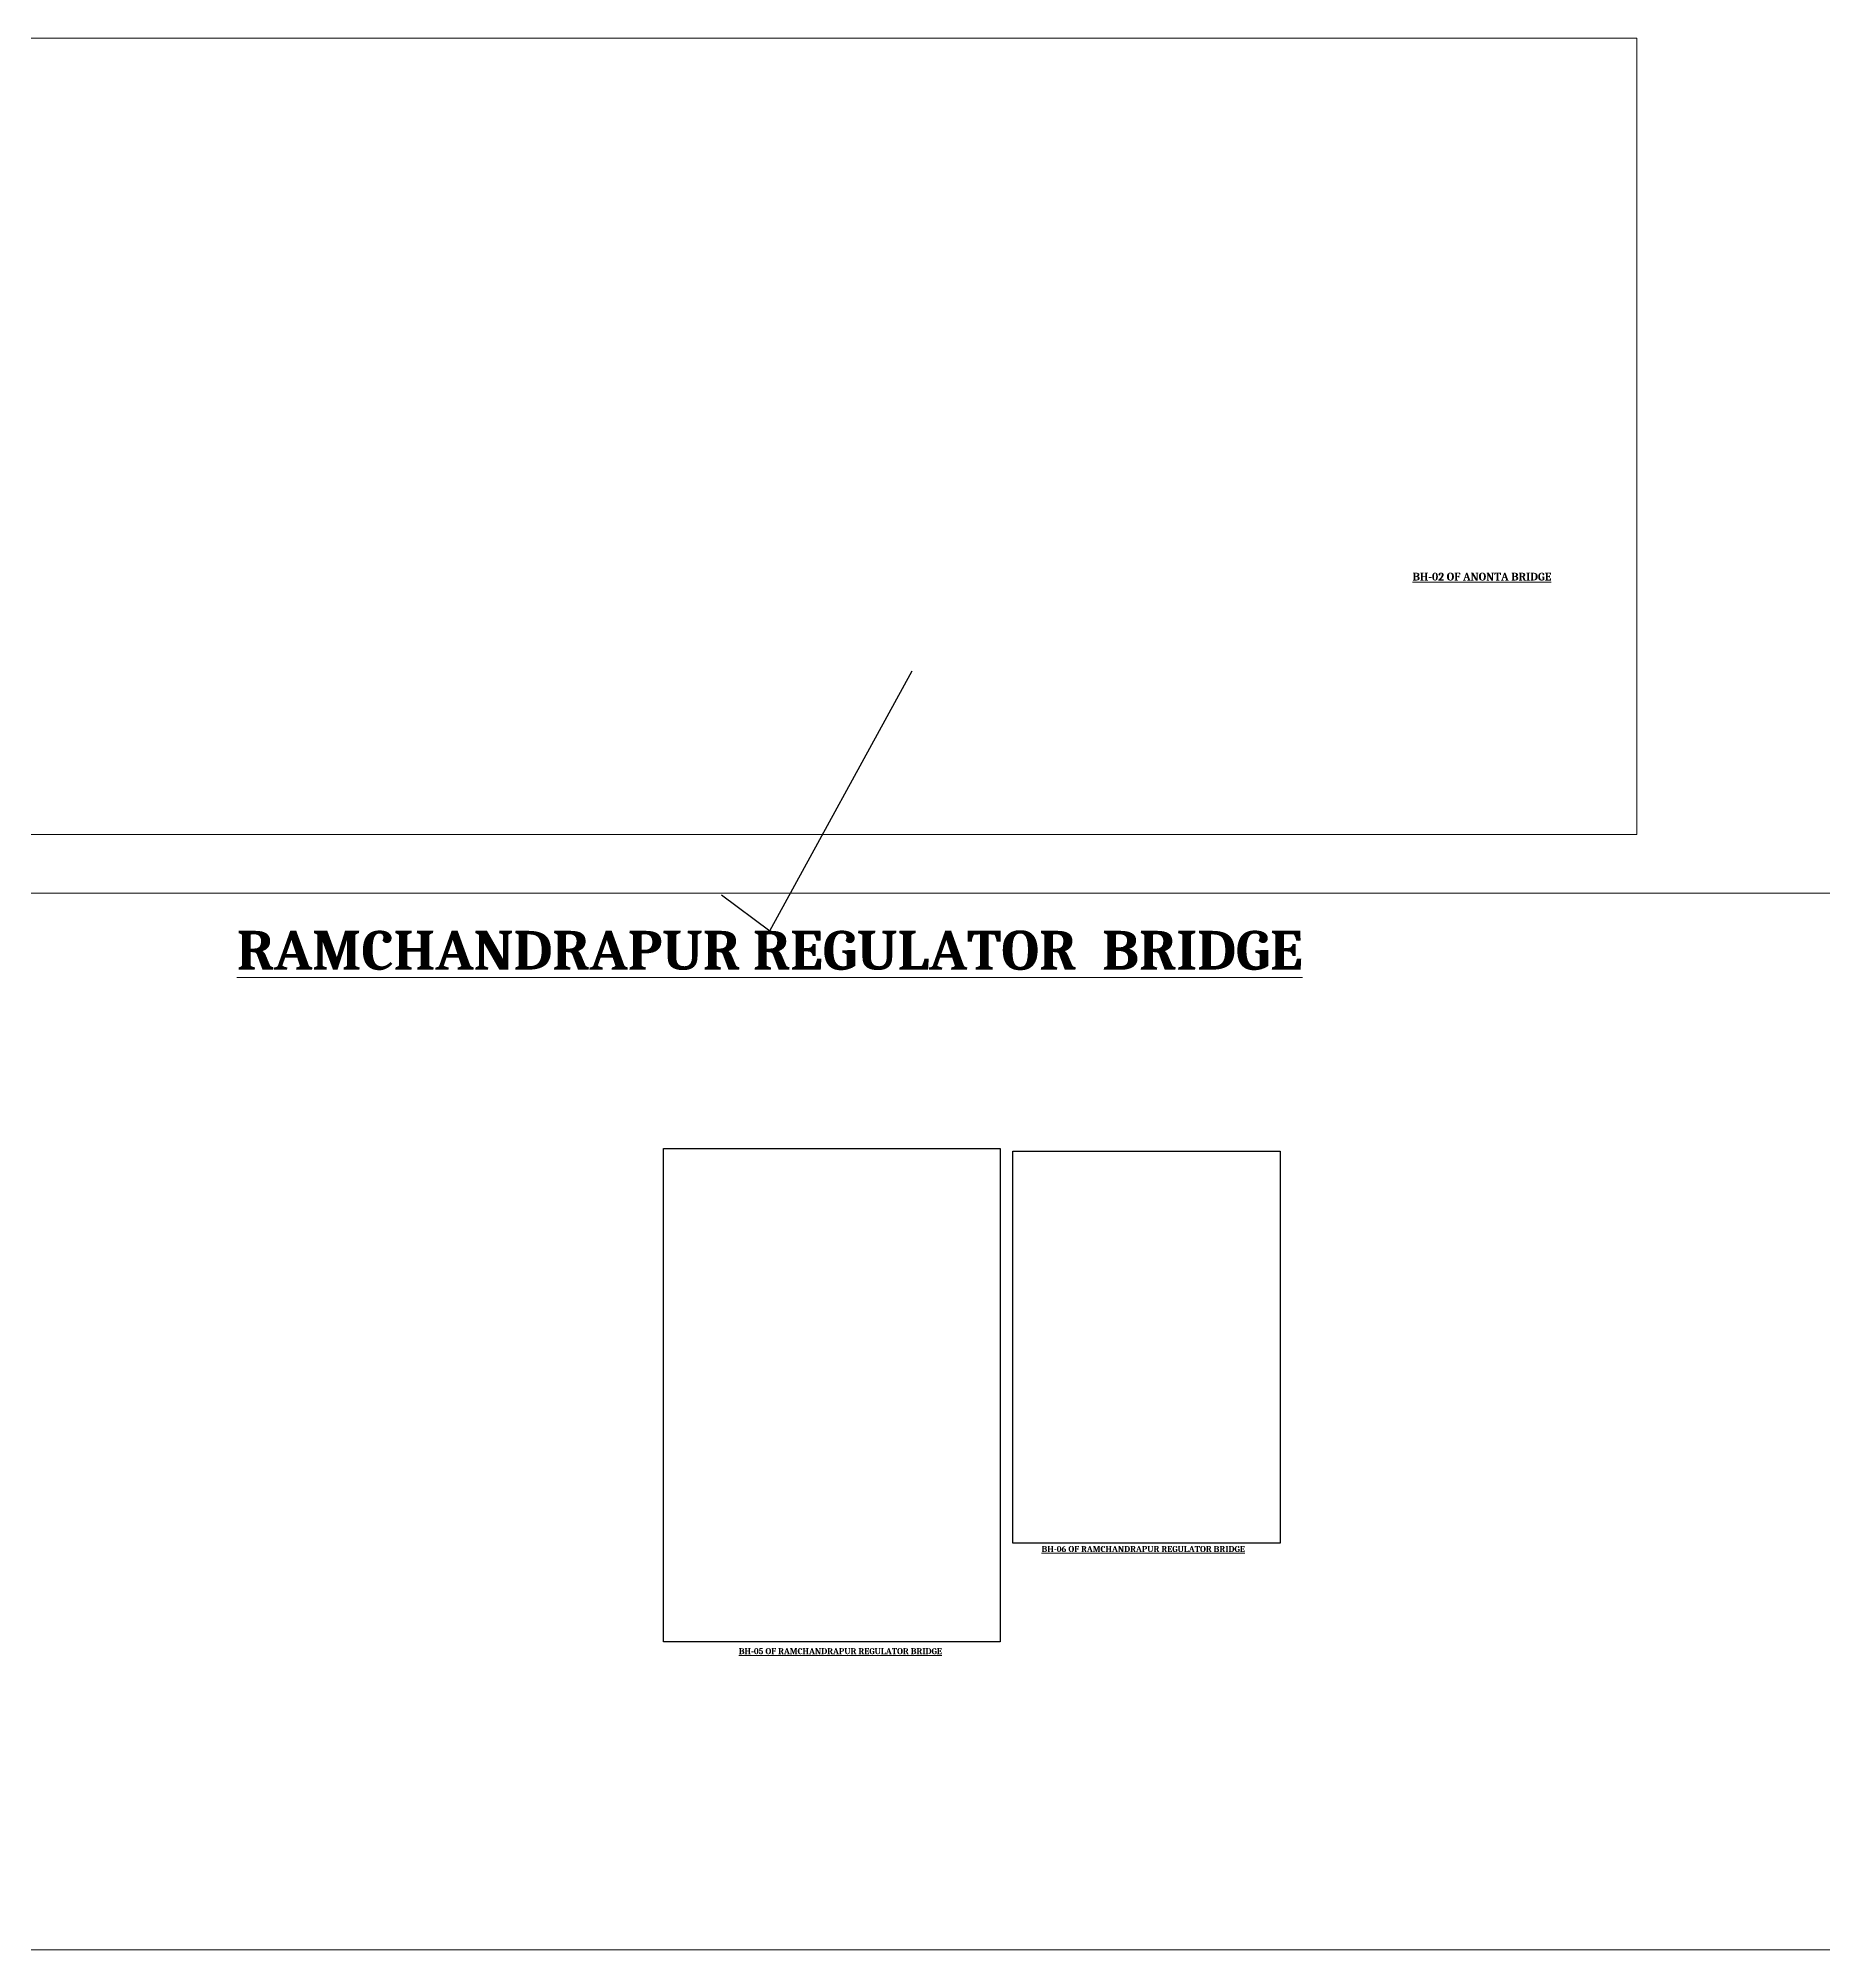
# Model space of a CAD drawing. Header units: millimetres. Extents: x 660635 to 3602845, y -5478610 to -489530.
# Drawn here: x 1889039 to 2095536, y -2971776 to -2750606 of the extents above; entities that cross this region are included whole.
import ezdxf

# ---------------------------------------------------------------- set-up
doc = ezdxf.new("R2010")
doc.units = ezdxf.units.MM
doc.header["$LTSCALE"] = 25
doc.header["$MEASUREMENT"] = 0
doc.layers.get('0').update_dxf_attribs({"lineweight": 13})
doc.layers.get('Defpoints').update_dxf_attribs({"color": 230, "lineweight": 9})
doc.layers.add('SLOPEEARTH', color=3, linetype='Continuous')
doc.styles.add('tynrb', font='timesbd.ttf')
picture_1 = doc.add_image_def('image15.jpg', size_in_pixel=(981, 1439))
picture_2 = doc.add_image_def('image16.jpg', size_in_pixel=(981, 1439))

msp = doc.modelspace()

# ---------------------------------------------------------------- linework, layer by layer
at = {"layer": 'Defpoints', "ltscale": 50}
for points in [[(1680928.771, -2750605.644), (2074016.045, -2750605.644), (2074016.045, -2842750.961), (1680928.771, -2842750.961)], [(1680150.252, -2849522.921), (2260532.523, -2849522.921), (2260532.523, -2971775.749), (1680150.252, -2971775.749)]]:
    msp.add_lwpolyline(points, close=True, dxfattribs=at)
at = {"layer": 'Defpoints', "lineweight": -2, "ltscale": 100}
msp.add_lwpolyline([(1968102.072, -2849728.637), (1973683.681, -2853880.012), (1990162.72, -2823797.016)], dxfattribs=at)

# ---------------------------------------------------------------- texts
at = {"color": 0, "attachment_point": 2, "style": 'tynrb'}
for s, insert, char_height, width in [('{\\fCambria|b1|i0|c0|p18;\\LBH-02 OF ANONTA BRIDGE}', (2056096.438, -2812450.312), 900, 21776.51277), ('{\\fCambria|b1|i0|c0|p18;\\LRAMCHANDRAPUR REGULATOR  BRIDGE}', (1973683.681, -2853880.012), 4500, 200559.10604), ('{\\fCambria|b1|i0|c0|p18;\\LBH-06 OF RAMCHANDRAPUR REGULATOR BRIDGE}', (2016901.452, -2925055.996), 700, 37583.07861), ('{\\fCambria|b1|i0|c0|p18;\\LBH-05 OF RAMCHANDRAPUR REGULATOR BRIDGE}', (1981856.048, -2936875.225), 700, 37583.07861)]:
    msp.add_mtext(s, dxfattribs=dict(at, insert=insert, char_height=char_height, width=width))

# ---------------------------------------------------------------- pictures from other files: only their frames are drawn
at = {"layer": 'SLOPEEARTH', "lineweight": -2, "ltscale": 100}
image = msp.add_image(picture_1, insert=(1961407.352, -2936161.336), size_in_units=(38933.438, 57110.312), dxfattribs=at)
image.dxf.flags = 7
image = msp.add_image(picture_2, insert=(2001823.388, -2924749.955), size_in_units=(30922.178, 45358.832), dxfattribs=at)
image.dxf.flags = 7

doc.saveas('drawing.dxf')
